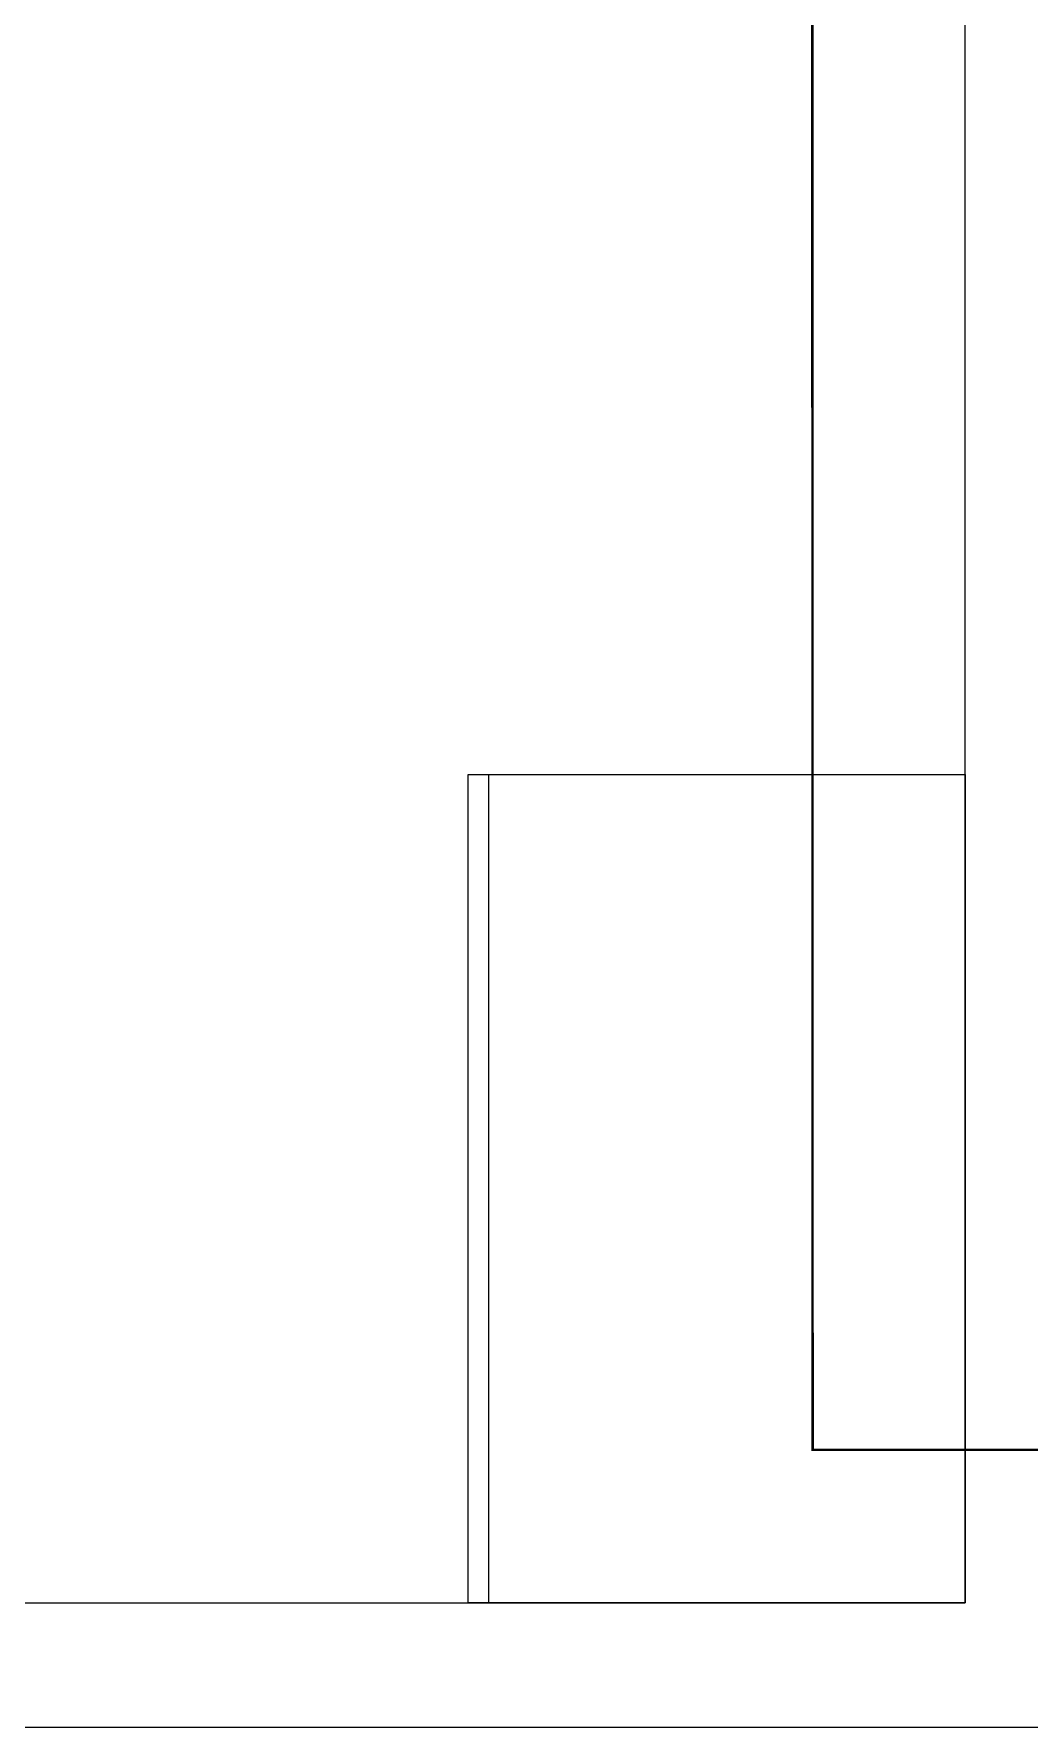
# Model space of a CAD drawing. Header units: metres. Extents: x 75097 to 220695, y -1557923 to -1361206.
# Drawn here: x 169801 to 171003, y -1455123 to -1453079 of the extents above; entities that cross this region are included whole.
import ezdxf

# ---------------------------------------------------------------- set-up
doc = ezdxf.new("R2010")
doc.units = ezdxf.units.M
doc.layers.get('0').update_dxf_attribs({"lineweight": 0})
for name, color, linetype, lineweight in [('A-100 - Copy$0$Medical Equipment and Furniture', 8, 'Continuous', 0), ('A-100 - Copy$0$Medical Equipment and Furniture1', 8, 'Continuous', 5), ('A-100 - Copy$0$Walls', 8, 'Continuous', 0)]:
    doc.layers.add(name, color=color, linetype=linetype, lineweight=lineweight)
doc.layers.add('E-POWR', color=7, linetype='Continuous', lineweight=9, true_color=0x4e7e3e)

# ---------------------------------------------------------------- blocks, each defined once
blk = doc.blocks.new('A-100 - Copy$0$CUPBOARD - GLASS TOP - LOCKABLE - 200x100x60')
at = {"layer": 'A-100 - Copy$0$Medical Equipment and Furniture1'}
blk.add_line((283.1819, -205.0074, 0), (284.1819, -205.0074, 0), dxfattribs=at)
at = {"layer": 'A-100 - Copy$0$Medical Equipment and Furniture1', "elevation": 0}
blk.add_lwpolyline([(284.1819, -204.4324), (283.1819, -204.4324), (283.1819, -205.0324), (284.1819, -205.0324)], close=True, dxfattribs=at)
blk = doc.blocks.new('A-100 - Copy')
at = {"layer": 'A-100 - Copy$0$Walls'}
for p, q in [((170925.6, -1454972.7, 0), (170925.6, -1451032.7, 0)), ((168031.9, -1454972.7, 0), (170925.6, -1454972.7, 0)), ((166778.3, -1455122.7, 0), (172448.3, -1455122.7, 0))]:
    blk.add_line(p, q, dxfattribs=at)
at = {"layer": 'A-100 - Copy$0$Medical Equipment and Furniture', "xscale": -1000, "yscale": 1000, "zscale": 1000, "rotation": 270}
blk.add_blockref('A-100 - Copy$0$CUPBOARD - GLASS TOP - LOCKABLE - 200x100x60', (375358.1, -1738154.6, 0), dxfattribs=at)

msp = doc.modelspace()

# ---------------------------------------------------------------- linework, layer by layer
at = {"layer": 'E-POWR', "const_width": 3, "elevation": 0}
msp.add_lwpolyline([(172153.8, -1454788.1), (170741.5, -1454788.1), (170741, -1452245), (170741, -1451203.9), (168221.1, -1451203.9), (168218.7, -1453507.9), (168216.4, -1454484.7), (168216.4, -1454946.7), (167700.1, -1454946.7), (167697.3, -1454484.7), (167695, -1453507.7), (167697.3, -1452244.7)], dxfattribs=at)

# ---------------------------------------------------------------- next in the draw order: block references
msp.add_blockref('A-100 - Copy', (0, 0))

doc.saveas('drawing.dxf')
